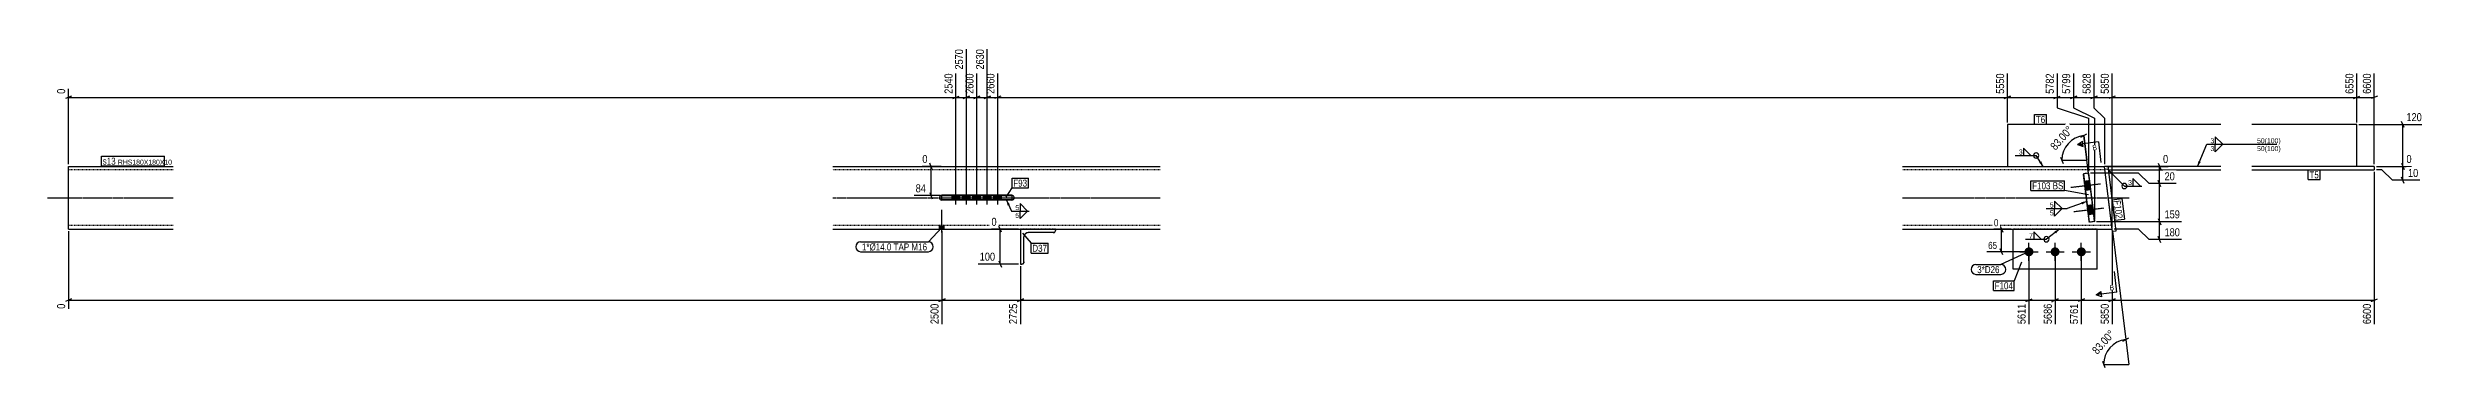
# Model space of a CAD drawing. Header units: millimetres. Extents: x 14 to 40214, y 9 to 1239.
# Drawn here: x 14 to 6815, y 14 to 932 of the extents above; entities that cross this region are included whole.
import ezdxf

# ---------------------------------------------------------------- set-up
doc = ezdxf.new("R2010")
doc.units = ezdxf.units.MM
doc.linetypes.add('DXK_LINE_DOT2', pattern=[3.9198, 1.9599, -1.9599])
doc.linetypes.add('DXK_LINE_DOT3', pattern=[5.9187, 2.979, -0.9799, 0.9799, -0.9799])
for name, color, linetype in [('MÅLSÆTNING', 7, 'Continuous'), ('STÅL', 7, 'Continuous'), ('TEKST', 7, 'Continuous')]:
    doc.layers.add(name, color=color, linetype=linetype)
doc.styles.add('Arial', font='ARIAL.TTF', dxfattribs={"height": 0.2})
doc.styles.add('Arial Narrow', font='ARIALN.TTF', dxfattribs={"height": 0.2})

msp = doc.modelspace()

# ---------------------------------------------------------------- hatches: boundary and pattern name
at = {"layer": 'STÅL', "linetype": 'Continuous'}
for points in [[(5862.4, 523.9), (5859.3, 549.7), (5844.4, 547.9), (5847.5, 522.1)], [(2625.4, 507.1), (2603.4, 507.1), (2603.4, 495.1), (2625.4, 495.1)], [(2625.4, 507.1), (2603.4, 507.1), (2603.4, 495.1), (2625.4, 495.1)], [(2655.4, 507.1), (2633.4, 507.1), (2633.4, 495.1), (2655.4, 495.1)], [(2655.4, 507.1), (2633.4, 507.1), (2633.4, 495.1), (2655.4, 495.1)], [(2685.4, 507.1), (2663.4, 507.1), (2663.4, 495.1), (2685.4, 495.1)], [(2685.4, 507.1), (2663.4, 507.1), (2663.4, 495.1), (2685.4, 495.1)], [(2715.4, 507.1), (2693.4, 507.1), (2693.4, 495.1), (2715.4, 495.1)], [(2715.4, 507.1), (2693.4, 507.1), (2693.4, 495.1), (2715.4, 495.1)], [(2745.4, 507.1), (2723.4, 507.1), (2723.4, 495.1), (2745.4, 495.1)], [(2745.4, 507.1), (2723.4, 507.1), (2723.4, 495.1), (2745.4, 495.1)], [(5871, 454.4), (5867.8, 480.2), (5852.9, 478.4), (5856.1, 452.6)], [(2581.4, 421.1), (2567.4, 421.1), (2567.4, 411.1), (2581.4, 411.1)], [(5685.9, 359.1, -1), (5685.9, 333.1, -1)], [(5760.9, 359.1, -1), (5760.9, 333.1, -1)], [(5835.9, 359.1, -1), (5835.9, 333.1, -1)]]:
    msp.add_hatch(color=96, dxfattribs=at).paths.add_polyline_path(points)
at = {"layer": 'TEKST', "linetype": 'Continuous'}
for points in [[(5921.1, 567.9), (5913.1, 581.1), (5926.4, 573.2)], [(5836, 488.9), (5851.4, 490.5), (5838.6, 481.8)], [(5759, 404.9), (5773.1, 411.1), (5763.6, 398.9)]]:
    msp.add_hatch(color=3, dxfattribs=at).paths.add_polyline_path(points)

# ---------------------------------------------------------------- linework, layer by layer
at = {"layer": 'MÅLSÆTNING', "color": 7, "linetype": 'Continuous'}
for p, q in [((2704.4, 513.1), (2704.4, 927.1)), ((2734.4, 513.1), (2734.4, 857.5)), ((2734.4, 513.1), (2734.4, 857.5)), ((5624.4, 717.1), (5624.4, 857.5)), ((5766.6, 857.5), (5766.6, 758.8)), ((5813.6, 857.5), (5813.6, 758.8)), ((5872, 857.5), (5872, 758.8)), ((5924.1, 417.1), (5924.1, 857.5)), ((5924.1, 417.1), (5924.1, 857.5)), ((6624.4, 717.1), (6624.4, 857.5)), ((6674.4, 597.1), (6674.4, 857.5)), ((83.4, 792.4), (65.4, 785.2)), ((74.4, 597.1), (74.4, 813.6)), ((2635.4, 785.2), (2653.4, 792.4)), ((2695.4, 785.2), (2713.4, 792.4)), ((2704.4, 788.8), (2734.4, 788.8)), ((2743.4, 792.4), (2725.4, 785.2)), ((2743.4, 792.4), (2725.4, 785.2)), ((2734.4, 788.8), (5624.4, 788.8)), ((5615.4, 785.2), (5633.4, 792.4)), ((5757.6, 785.2), (5775.6, 792.4)), ((5804.6, 785.2), (5822.6, 792.4)), ((5863, 785.2), (5881, 792.4)), ((5872, 788.8), (5924.1, 788.8)), ((5872, 758.8), (5902, 728.8)), ((5872, 758.8), (5902, 728.8)), ((5933.1, 792.4), (5915.1, 785.2)), ((5933.1, 792.4), (5915.1, 785.2)), ((6615.4, 785.2), (6633.4, 792.4)), ((6624.4, 788.8), (6674.4, 788.8)), ((6683.4, 792.4), (6665.4, 785.2)), ((5834.8, 675.2), (5851.8, 684.6)), ((5856.6, 728.8), (5856.6, 577.5)), ((5856.6, 728.8), (5856.6, 577.5)), ((5873.6, 728.8), (5873.6, 438.6)), ((5873.6, 728.8), (5873.6, 438.6)), ((5902, 728.8), (5902, 597.1)), ((5902, 728.8), (5902, 597.1)), ((6630.4, 711.1), (6810.5, 711.1)), ((6760, 702.1), (6752.8, 720.1)), ((6756.4, 591.1), (6756.4, 711.1)), ((5776.5, 617.4), (5783.7, 599.4)), ((5857.6, 563), (5843.3, 679.9)), ((5843.3, 679.9), (5852.1, 608.4)), ((2572.2, 591.1), (2518.4, 591.1)), ((2546.9, 582.1), (2539.7, 600.1)), ((2543.3, 507.1), (2543.3, 591.1)), ((5780.1, 608.4), (5852.1, 608.4)), ((5999.6, 571.5), (5862.6, 571.5)), ((5999.6, 571.5), (5862.6, 571.5)), ((6029.6, 541.5), (5999.6, 571.5)), ((6029.6, 541.5), (5999.6, 571.5)), ((6063.2, 532.5), (6056, 550.5)), ((6674.4, 575.1), (6674.4, 138.9)), ((6680.4, 591.1), (6781.2, 591.1)), ((6680.4, 591.1), (6781.2, 591.1)), ((6696.4, 581.1), (6680.4, 581.1)), ((6726.4, 551.1), (6696.4, 581.1)), ((6804.6, 551.1), (6726.4, 551.1)), ((6752.8, 600.1), (6760, 582.1)), ((6752.8, 600.1), (6760, 582.1)), ((6760, 542.1), (6752.8, 560.1)), ((6756.4, 551.1), (6756.4, 591.1)), ((2568.4, 507.1), (2495.1, 507.1)), ((2539.7, 516.1), (2546.9, 498.1)), ((6107.8, 541.5), (6029.6, 541.5)), ((2793.4, 411.1), (2716.4, 411.1)), ((2744.8, 402.1), (2737.6, 420.1)), ((2741.2, 311.1), (2741.2, 411.1)), ((5634.9, 411.1), (5585.7, 411.1)), ((5603.9, 420.1), (5611.1, 402.1)), ((5607.5, 346.1), (5607.5, 411.1)), ((5879.6, 432.6), (6122.4, 432.6)), ((5999.6, 411.1), (5930.1, 411.1)), ((6029.6, 381.1), (5999.6, 411.1)), ((6056, 441.6), (6063.2, 423.6)), ((6059.6, 381.1), (6059.6, 432.6)), ((74.4, 405.1), (74.4, 182.8)), ((2574.4, 405.1), (2574.4, 138.9)), ((2574.4, 405.1), (2574.4, 138.9)), ((5679.9, 346.1), (5565.3, 346.1)), ((5611.1, 337.1), (5603.9, 355.1)), ((5685.9, 340.1), (5685.9, 138.9)), ((5685.9, 340.1), (5685.9, 138.9)), ((5760.9, 340.1), (5760.9, 138.9)), ((5835.9, 340.1), (5835.9, 138.9)), ((5835.9, 340.1), (5835.9, 138.9)), ((5924.1, 405.1), (5924.1, 138.9)), ((6122.4, 381.1), (6029.6, 381.1)), ((6063.2, 372.1), (6056, 390.1)), ((2793.4, 311.1), (2678.4, 311.1)), ((2737.6, 320.1), (2744.8, 302.1)), ((2799.4, 305.1), (2799.4, 138.9)), ((83.4, 211.2), (65.4, 204)), ((74.4, 207.6), (2574.4, 207.6)), ((2583.4, 211.2), (2565.4, 204)), ((2565.4, 204), (2583.4, 211.2)), ((2574.4, 207.6), (2799.4, 207.6)), ((2790.4, 204), (2808.4, 211.2)), ((5676.9, 204), (5694.9, 211.2)), ((5685.9, 207.6), (5760.9, 207.6)), ((5769.9, 211.2), (5751.9, 204)), ((5844.9, 211.2), (5826.9, 204)), ((5844.9, 211.2), (5826.9, 204)), ((5835.9, 207.6), (5924.1, 207.6)), ((5915.1, 204), (5933.1, 211.2)), ((6665.4, 204), (6683.4, 211.2)), ((5954.5, 90.2), (5971.5, 99.5)), ((5963, 94.9), (5971.7, 23.4)), ((5896.1, 32.4), (5903.3, 14.4)), ((5899.7, 23.4), (5971.7, 23.4))]:
    msp.add_line(p, q, dxfattribs=at)
for centre in [(5852.1, 608.4), (5971.7, 23.4)]:
    msp.add_arc(centre, 72, 97, 180, dxfattribs=at)
at = {"layer": 'STÅL', "color": 2, "linetype": 'Continuous'}
for p, q in [((6234.9, 711.1), (5624.4, 711.1)), ((5624.4, 711.1), (5624.4, 591.1)), ((6624.4, 711.1), (6324.4, 711.1)), ((6624.4, 591.1), (6624.4, 711.1)), ((74.4, 411.1), (74.4, 591.1)), ((74.4, 591.1), (374.4, 591.1)), ((2262.4, 591.1), (3199.4, 591.1)), ((5324.4, 591.1), (5902, 591.1)), ((5856.6, 571.5), (5841.7, 569.7)), ((5841.7, 569.7), (5858.8, 430.7)), ((5856.6, 571.5), (5873.6, 432.6)), ((5913.1, 591.1), (5902, 591.1)), ((5923.3, 418.3), (5902, 591.1)), ((5903, 583.2), (5912.9, 584.4)), ((5912.9, 584.4), (5934.9, 405.4)), ((6234.9, 591.1), (5913.1, 591.1)), ((5913.1, 591.1), (5913.1, 582.9)), ((5913.3, 581.1), (6234.9, 581.1)), ((6674.4, 591.1), (6324.4, 591.1)), ((6324.4, 581.1), (6674.4, 581.1)), ((6674.4, 591.1), (6674.4, 581.1)), ((2574.4, 508.2), (2571.7, 507.6)), ((2571.7, 494.7), (2574.4, 494.2)), ((2774.4, 508.2), (2574.4, 508.2)), ((2574.4, 495.1), (2574.4, 507.1)), ((2574.4, 507.1), (2774.4, 507.1)), ((2774.4, 495.1), (2574.4, 495.1)), ((2774.4, 494.2), (2574.4, 494.2)), ((2624.4, 495.1), (2624.4, 507.1)), ((2724.4, 495.1), (2724.4, 507.1)), ((2777.1, 507.6), (2774.4, 508.2)), ((2774.4, 507.1), (2774.4, 495.1)), ((2774.4, 494.2), (2777.1, 494.7)), ((74.4, 411.1), (374.4, 411.1)), ((2262.4, 411.1), (3199.4, 411.1)), ((2799.4, 411.1), (2799.4, 311.1)), ((2899.4, 411.1), (2899.4, 407.1)), ((5324.4, 411.1), (5924.1, 411.1)), ((5640.9, 296.1), (5640.9, 411.1)), ((5873.6, 432.6), (5858.8, 430.7)), ((5880.9, 296.1), (5880.9, 411.1)), ((5925, 404.2), (5923.3, 418.3)), ((2810.3, 393.7), (2809.4, 389.1)), ((2809.4, 317.1), (2809.4, 389.1)), ((2821.4, 401.1), (2816.8, 400.2)), ((2893.4, 401.1), (2821.4, 401.1)), ((2895.7, 401.6), (2893.4, 401.1)), ((2899.4, 407.1), (2898.9, 404.9)), ((5934.9, 405.4), (5925, 404.2)), ((2799.4, 311.1), (2803.4, 311.1)), ((2805.7, 311.6), (2803.4, 311.1)), ((2809.4, 317.1), (2808.9, 314.9)), ((5880.9, 296.1), (5640.9, 296.1))]:
    msp.add_line(p, q, dxfattribs=at)
at = {"layer": 'STÅL', "color": 7, "linetype": 'DXK_LINE_DOT2'}
for p, q in [((374.4, 581.1), (74.4, 581.1)), ((3199.4, 581.1), (2262.4, 581.1)), ((5903.3, 581.1), (5324.4, 581.1)), ((5624.4, 591.1), (5902, 591.1)), ((5856.6, 571.5), (5841.7, 569.7)), ((5858.8, 430.7), (5841.7, 569.7)), ((5873.6, 432.6), (5856.6, 571.5)), ((5923.3, 418.3), (5903, 583.2)), ((6234.9, 591.1), (5913.1, 591.1)), ((5913.1, 581.1), (5913.1, 582.9)), ((5913.1, 581.1), (5913.3, 581.1)), ((6624.4, 591.1), (6324.4, 591.1)), ((2571.7, 507.6), (2574.4, 508.2)), ((2574.4, 494.2), (2571.7, 494.7)), ((2774.4, 508.2), (2777.1, 507.6)), ((2777.1, 494.7), (2774.4, 494.2)), ((374.4, 421.1), (74.4, 421.1)), ((3199.4, 421.1), (2262.4, 421.1)), ((2899.4, 411.1), (2799.4, 411.1)), ((5922.9, 421.1), (5324.4, 421.1)), ((5880.9, 411.1), (5640.9, 411.1)), ((5873.6, 432.6), (5858.8, 430.7)), ((5923.9, 413), (5923.3, 418.3)), ((5924.1, 411.1), (5923.9, 413)), ((2809.4, 389.1), (2810.3, 393.7)), ((2816.8, 400.2), (2821.4, 401.1)), ((2893.4, 401.1), (2895.7, 401.6)), ((2898.9, 404.9), (2899.4, 407.1)), ((2803.4, 311.1), (2805.7, 311.6)), ((2808.9, 314.9), (2809.4, 317.1))]:
    msp.add_line(p, q, dxfattribs=at)
at = {"layer": 'STÅL', "color": 96, "linetype": 'Continuous'}
for p, q in [((2614.4, 482.1), (2614.4, 555.1)), ((2614.4, 482.1), (2614.4, 555.1)), ((2644.4, 482.1), (2644.4, 555.1)), ((2644.4, 482.1), (2644.4, 555.1)), ((2674.4, 482.1), (2674.4, 555.1)), ((2674.4, 482.1), (2674.4, 555.1)), ((2704.4, 482.1), (2704.4, 555.1)), ((2704.4, 482.1), (2704.4, 555.1)), ((2734.4, 482.1), (2734.4, 555.1)), ((2734.4, 482.1), (2734.4, 555.1)), ((5859.3, 549.7), (5844.4, 547.9)), ((2603.4, 495.1), (2603.4, 507.1)), ((2603.4, 495.1), (2603.4, 507.1)), ((2625.4, 495.1), (2625.4, 507.1)), ((2625.4, 495.1), (2625.4, 507.1)), ((2633.4, 495.1), (2633.4, 507.1)), ((2633.4, 495.1), (2633.4, 507.1)), ((2655.4, 495.1), (2655.4, 507.1)), ((2655.4, 495.1), (2655.4, 507.1)), ((2663.4, 495.1), (2663.4, 507.1)), ((2663.4, 495.1), (2663.4, 507.1)), ((2685.4, 495.1), (2685.4, 507.1)), ((2685.4, 495.1), (2685.4, 507.1)), ((2693.4, 495.1), (2693.4, 507.1)), ((2693.4, 495.1), (2693.4, 507.1)), ((2715.4, 495.1), (2715.4, 507.1)), ((2715.4, 495.1), (2715.4, 507.1)), ((2723.4, 495.1), (2723.4, 507.1)), ((2723.4, 495.1), (2723.4, 507.1)), ((2745.4, 495.1), (2745.4, 507.1)), ((2745.4, 495.1), (2745.4, 507.1)), ((5890.6, 540.5), (5806.3, 530.1)), ((5862.4, 523.9), (5847.5, 522.1)), ((5867.8, 480.2), (5852.9, 478.4)), ((2567.4, 411.1), (2567.4, 421.1)), ((2574.4, 401.1), (2574.4, 466.1)), ((2581.4, 411.1), (2581.4, 421.1)), ((5899.2, 471), (5814.8, 460.6)), ((5871, 454.4), (5856.1, 452.6)), ((5659.9, 346.1), (5711.9, 346.1)), ((5685.9, 320.1), (5685.9, 372.1)), ((5734.9, 346.1), (5786.9, 346.1)), ((5760.9, 320.1), (5760.9, 372.1)), ((5809.9, 346.1), (5861.9, 346.1)), ((5835.9, 320.1), (5835.9, 372.1))]:
    msp.add_line(p, q, dxfattribs=at)
at = {"layer": 'STÅL', "color": 96, "linetype": 'DXK_LINE_DOT2'}
for p, q in [((5859.3, 549.7), (5844.4, 547.9)), ((5890.6, 540.5), (5806.3, 530.1)), ((5862.4, 523.9), (5847.5, 522.1)), ((5867.8, 480.2), (5852.9, 478.4)), ((5899.2, 471), (5814.8, 460.6)), ((5871, 454.4), (5856.1, 452.6))]:
    msp.add_line(p, q, dxfattribs=at)
at = {"layer": 'STÅL', "color": 7, "linetype": 'DXK_LINE_DOT3'}
for p, q in [((14.4, 501.1), (374.4, 501.1)), ((2262.4, 501.1), (3199.4, 501.1)), ((5324.4, 501.1), (5973.1, 501.1)), ((2849.4, 361.1), (2849.4, 361.1))]:
    msp.add_line(p, q, dxfattribs=at)
at = {"layer": 'STÅL', "color": 2, "linetype": 'Continuous'}
for centre, radius, start, end in [((2574.4, 501.2), 7, 112.5, 247.5), ((2774.4, 501.2), 7, 292.5, 67.5), ((2821.4, 389.1), 12, 112.5, 157.5), ((2893.4, 407.1), 6, 292.5, 337.5), ((2803.4, 317.1), 6, 292.5, 337.5)]:
    msp.add_arc(centre, radius, start, end, dxfattribs=at)
at = {"layer": 'STÅL', "color": 7, "linetype": 'DXK_LINE_DOT2'}
for centre, radius, start, end in [((2574.4, 501.2), 7, 112.5, 247.5), ((2774.4, 501.2), 7, 292.5, 67.5), ((2821.4, 389.1), 12, 112.5, 157.5), ((2893.4, 407.1), 6, 292.5, 337.5), ((2803.4, 317.1), 6, 292.5, 337.5)]:
    msp.add_arc(centre, radius, start, end, dxfattribs=at)
at = {"layer": 'TEKST', "color": 3, "linetype": 'Continuous'}
for p, q in [((5851.4, 490.5), (5795.6, 470)), ((5773.1, 411.1), (5736.1, 382.1))]:
    msp.add_line(p, q, dxfattribs=at)
msp.add_arc((5736.1, 382.1), 7.5, 270, 90, dxfattribs=at)

# ---------------------------------------------------------------- wipeouts: each hides what was drawn before it
at = {"color": 0}
for points in [[(6216.1, 656.2), (6216.1, 673.6), (6204.5, 673.6), (6204.5, 656.2)], [(2532.2, 350.1), (2532.2, 371.1), (2345.5, 371.1), (2345.5, 350.1)]]:
    msp.add_wipeout(points, dxfattribs=at).dxf.layer = 'TEKST'
at = {"color": 0, "linetype": 'Continuous'}
msp.add_wipeout([(6396.7, 656.2), (6396.7, 673.6), (6337.7, 673.6), (6337.7, 656.2)], dxfattribs=at).dxf.layer = 'TEKST'

# ---------------------------------------------------------------- next in the draw order: linework, layer by layer
at = {"layer": 'TEKST', "color": 3, "linetype": 'Continuous'}
for p, q in [((6240.6, 654.4), (6219.2, 675.8)), ((6219.2, 675.8), (6219.2, 654.4)), ((6219.2, 654.4), (6240.6, 654.4))]:
    msp.add_line(p, q, dxfattribs=at)

# ---------------------------------------------------------------- next in the draw order: wipeouts: each hides what was drawn before it
at = {"color": 0, "linetype": 'Continuous'}
for points, layer in [([(2729.6, 862.3), (2696, 862.3), (2696, 794.2), (2729.6, 794.2)], 'MÅLSÆTNING'), ([(5619.6, 862.3), (5586, 862.3), (5586, 794.2), (5619.6, 794.2)], 'MÅLSÆTNING'), ([(6669.6, 862.3), (6636, 862.3), (6636, 794.2), (6669.6, 794.2)], 'MÅLSÆTNING'), ([(6815.3, 715.9), (6815.3, 749.5), (6761.8, 749.5), (6761.8, 715.9)], 'MÅLSÆTNING'), ([(2537.9, 595.9), (2537.9, 629.5), (2513.6, 629.5), (2513.6, 595.9)], 'MÅLSÆTNING'), ([(6786, 595.9), (6786, 629.5), (6761.8, 629.5), (6761.8, 595.9)], 'MÅLSÆTNING'), ([(2533.5, 511.9), (2533.5, 545.5), (2494.6, 545.5), (2494.6, 511.9)], 'MÅLSÆTNING'), ([(2735.8, 415.9), (2735.8, 449.5), (2711.6, 449.5), (2711.6, 415.9)], 'MÅLSÆTNING'), ([(5602.7, 415.3), (5602.7, 444.7), (5581.5, 444.7), (5581.5, 415.3)], 'MÅLSÆTNING'), ([(6122.8, 437.4), (6122.8, 471), (6069.3, 471), (6069.3, 437.4)], 'MÅLSÆTNING'), ([(2731.4, 315.9), (2731.4, 349.5), (2678, 349.5), (2678, 315.9)], 'MÅLSÆTNING'), ([(5598.9, 350.3), (5598.9, 379.7), (5564.9, 379.7), (5564.9, 350.3)], 'MÅLSÆTNING'), ([(69.6, 202.2), (36, 202.2), (36, 178), (69.6, 178)], 'MÅLSÆTNING'), ([(2569.6, 202.2), (2536, 202.2), (2536, 134.1), (2569.6, 134.1)], 'MÅLSÆTNING'), ([(2794.6, 202.2), (2761, 202.2), (2761, 134.1), (2794.6, 134.1)], 'MÅLSÆTNING'), ([(5756.1, 202.2), (5722.5, 202.2), (5722.5, 134.1), (5756.1, 134.1)], 'MÅLSÆTNING'), ([(5919.3, 202.2), (5885.7, 202.2), (5885.7, 134.1), (5919.3, 134.1)], 'MÅLSÆTNING'), ([(5881.6, 638.2), (5879.8, 653.1), (5866.6, 651.5), (5868.4, 636.6)], 'TEKST'), ([(6396.7, 633.7), (6396.7, 651.1), (6337.7, 651.1), (6337.7, 633.7)], 'TEKST')]:
    msp.add_wipeout(points, dxfattribs=at).dxf.layer = layer
at = {"color": 0}
for points, layer in [([(5820.8, 694.9), (5795.7, 717.2), (5737.2, 651.1), (5762.4, 628.9)], 'MÅLSÆTNING'), ([(209.5, 595.9), (209.5, 616.9), (172.4, 616.9), (172.4, 595.9)], 'TEKST'), ([(5667.3, 623.9), (5667.3, 641.3), (5655.8, 641.3), (5655.8, 623.9)], 'TEKST'), ([(2818.4, 533), (2818.4, 554), (2778.7, 554), (2778.7, 533)], 'TEKST'), ([(5980.2, 536.5), (5980.2, 553.9), (5968.7, 553.9), (5968.7, 536.5)], 'TEKST'), ([(6515.6, 556.6), (6515.6, 577.6), (6488.8, 577.6), (6488.8, 556.6)], 'TEKST'), ([(2795, 464.7), (2795, 482.1), (2783.4, 482.1), (2783.4, 464.7)], 'TEKST'), ([(5756.3, 471.8), (5756.3, 489.2), (5744.7, 489.2), (5744.7, 471.8)], 'TEKST'), ([(2532.2, 350.1), (2532.2, 371.1), (2345.5, 371.1), (2345.5, 350.1)], 'TEKST'), ([(2875.4, 346.3), (2875.4, 367.3), (2833.2, 367.3), (2833.2, 346.3)], 'TEKST'), ([(5696.8, 383.9), (5696.8, 401.3), (5685.2, 401.3), (5685.2, 383.9)], 'TEKST')]:
    msp.add_wipeout(points, dxfattribs=at).dxf.layer = layer

# ---------------------------------------------------------------- next in the draw order: hatches: boundary and pattern name
at = {"layer": 'TEKST', "linetype": 'Continuous'}
for color, points in [(30, [(5840.2, 655.8), (5841.1, 648.3), (5825.3, 653.9)]), (3, [(5721.6, 605.8), (5726.6, 591.1), (5715.3, 601.7)])]:
    msp.add_hatch(color=color, dxfattribs=at).paths.add_polyline_path(points)

# ---------------------------------------------------------------- next in the draw order: linework, layer by layer
at = {"layer": 'MÅLSÆTNING', "color": 7, "linetype": 'Continuous'}
for p, q in [((2704.4, 513.1), (2704.4, 927.1)), ((2674.4, 513.1), (2674.4, 857.5)), ((5624.4, 717.1), (5624.4, 857.5)), ((6624.4, 717.1), (6624.4, 857.5)), ((2644.4, 788.8), (2674.4, 788.8)), ((2665.4, 785.2), (2683.4, 792.4)), ((2683.4, 792.4), (2665.4, 785.2)), ((2674.4, 788.8), (2704.4, 788.8)), ((2713.4, 792.4), (2695.4, 785.2)), ((5633.4, 792.4), (5615.4, 785.2)), ((5766.6, 758.8), (5856.6, 728.8)), ((5766.6, 758.8), (5856.6, 728.8)), ((5813.6, 758.8), (5873.6, 728.8)), ((5813.6, 758.8), (5873.6, 728.8)), ((5924.1, 788.8), (6624.4, 788.8)), ((6615.4, 785.2), (6633.4, 792.4)), ((5760.9, 340.1), (5760.9, 138.9)), ((5924.9, 405.2), (5963, 94.9)), ((2799.4, 305.1), (2799.4, 138.9)), ((2808.4, 211.2), (2790.4, 204)), ((2799.4, 207.6), (5685.9, 207.6)), ((5676.9, 204), (5694.9, 211.2)), ((5751.9, 204), (5769.9, 211.2)), ((5760.9, 207.6), (5835.9, 207.6)), ((5933.1, 211.2), (5915.1, 204)), ((5924.1, 207.6), (6674.4, 207.6))]:
    msp.add_line(p, q, dxfattribs=at)
at = {"layer": 'TEKST', "color": 3, "linetype": 'Continuous'}
for p, q in [((5646.5, 622.1), (5706.6, 622.1)), ((5691.8, 622.1), (5670.4, 643.5)), ((5670.4, 643.5), (5670.4, 622.1)), ((5670.4, 622.1), (5691.8, 622.1)), ((5726.6, 591.1), (5706.6, 622.1)), ((5913.1, 581.1), (5959.4, 534.7)), ((6004.8, 534.7), (5983.3, 556.2)), ((5983.3, 556.2), (5983.3, 534.7)), ((2819.5, 462.9), (2798.1, 484.3)), ((2798.1, 484.3), (2798.1, 462.9)), ((5780.8, 470), (5759.3, 491.5)), ((5759.3, 491.5), (5759.3, 470)), ((5959.4, 534.7), (6009, 534.7)), ((5983.3, 534.7), (6004.8, 534.7)), ((2798.1, 462.9), (2819.5, 462.9)), ((5759.3, 470), (5780.8, 470)), ((5675.9, 382.1), (5736.1, 382.1)), ((5721.3, 382.1), (5699.9, 403.6)), ((5699.9, 403.6), (5699.9, 382.1)), ((5699.9, 382.1), (5721.3, 382.1))]:
    msp.add_line(p, q, dxfattribs=at)
at = {"layer": 'TEKST', "color": 30, "linetype": 'Continuous'}
for p, q in [((5825.3, 653.9), (5839.3, 663.2)), ((5825.3, 653.9), (5841.1, 648.3)), ((5841.1, 648.3), (5839.3, 663.2))]:
    msp.add_line(p, q, dxfattribs=at)
at = {"layer": 'TEKST', "color": 7, "linetype": 'Continuous'}
for p, q in [((5884.9, 661.3), (5825.3, 653.9)), ((5884.9, 661.3), (5892.2, 601.7)), ((2574.4, 416.1), (2535.8, 374.7)), ((2341.9, 374.7), (2535.8, 374.7)), ((2341.9, 346.5), (2535.8, 346.5))]:
    msp.add_line(p, q, dxfattribs=at)
at = {"layer": 'TEKST', "color": 3, "linetype": 'Continuous'}
for centre, start, end in [((5706.6, 622.1), 90, 270), ((5706.6, 622.1), 270, 90), ((5959.4, 534.7), 90, 270), ((5959.4, 534.7), 270, 90), ((5736.1, 382.1), 90, 270)]:
    msp.add_arc(centre, 7.5, start, end, dxfattribs=at)
at = {"layer": 'TEKST', "color": 7, "linetype": 'Continuous'}
for centre, start, end in [((2341.9, 360.6), 90, 270), ((2535.8, 360.6), 270, 90)]:
    msp.add_arc(centre, 14.1, start, end, dxfattribs=at)

# ---------------------------------------------------------------- next in the draw order: texts
at = {"layer": 'MÅLSÆTNING', "color": 3, "linetype": 'Continuous', "style": 'Arial Narrow'}
for s, height, p in [('2660', 22.91, (2724.8, 799)), ('5550', 22.91, (5614.8, 799)), ('6600', 22.91, (6664.8, 799)), ('0', 22.9, (64.8, 182.8)), ('2500', 22.91, (2564.8, 138.9)), ('2725', 22.91, (2789.8, 138.9)), ('5686', 22.91, (5751.3, 138.9)), ('5850', 22.91, (5914.5, 138.9))]:
    msp.add_text(s, height=height, rotation=90.00021, dxfattribs=at).set_placement(p)
at = {"layer": 'MÅLSÆTNING', "color": 3, "style": 'Arial Narrow'}
msp.add_text('83.00°', height=22.91, rotation=48.50088, dxfattribs=at).set_placement((5762, 635.6))
at = {"layer": 'MÅLSÆTNING', "color": 3, "linetype": 'Continuous', "style": 'Arial Narrow'}
for s, height, p in [('120', 22.91, (6766.6, 720.7)), ('0', 22.9, (2518.4, 600.7)), ('84', 22.91, (2499.4, 516.7)), ('0', 22.9, (2716.4, 420.7)), ('0', 20, (5585.7, 419.5)), ('100', 22.91, (2682.8, 320.7)), ('65', 20.04, (5569.1, 354.5))]:
    msp.add_text(s, height=height, dxfattribs=at).set_placement(p)
at = {"layer": 'TEKST', "color": 3, "style": 'Arial Narrow'}
for s, height, p in [('3', 14.3, (5657, 625.1)), ('3', 14.3, (5969.9, 537.7)), ('1*Ø14.0 TAP M16', 20.043, (2345.5, 350.1)), ('7', 14.3, (5686.4, 385.1))]:
    msp.add_text(s, height=height, dxfattribs=at).set_placement(p)
at = {"layer": 'TEKST', "color": 3, "linetype": 'Continuous', "style": 'Arial'}
msp.add_text('B', height=14.3, rotation=7.00154, dxfattribs=at).set_placement((5868.4, 636.6))
at = {"layer": 'TEKST', "color": 3, "linetype": 'Continuous', "style": 'Arial Narrow'}
for p in [(6338.9, 657.4), (6338.9, 634.9)]:
    msp.add_text('50(100)', height=14.32, dxfattribs=at).set_placement(p)

# ---------------------------------------------------------------- next in the draw order: wipeouts: each hides what was drawn before it
at = {"color": 0, "linetype": 'Continuous'}
for points, layer in [([(6805, 555.9), (6805, 589.5), (6766.2, 589.5), (6766.2, 555.9)], 'MÅLSÆTNING'), ([(6122.8, 385.9), (6122.8, 419.5), (6069.3, 419.5), (6069.3, 385.9)], 'MÅLSÆTNING'), ([(6216.1, 633.7), (6216.1, 651.1), (6204.5, 651.1), (6204.5, 633.7)], 'TEKST')]:
    msp.add_wipeout(points, dxfattribs=at).dxf.layer = layer
at = {"color": 0}
for points in [[(209.5, 595.9), (209.5, 616.9), (172.4, 616.9), (172.4, 595.9)], [(2818.4, 533), (2818.4, 554), (2778.7, 554), (2778.7, 533)], [(6515.6, 556.6), (6515.6, 577.6), (6488.8, 577.6), (6488.8, 556.6)], [(2875.4, 346.3), (2875.4, 367.3), (2833.2, 367.3), (2833.2, 346.3)]]:
    msp.add_wipeout(points, dxfattribs=at).dxf.layer = 'TEKST'

# ---------------------------------------------------------------- next in the draw order: hatches: boundary and pattern name
at = {"layer": 'TEKST', "linetype": 'Continuous'}
msp.add_hatch(color=3, dxfattribs=at).paths.add_polyline_path([(6177.9, 603.5), (6168.6, 591.1), (6171, 606.4)])

# ---------------------------------------------------------------- next in the draw order: linework, layer by layer
at = {"layer": 'MÅLSÆTNING', "color": 7, "linetype": 'Continuous'}
for p, q in [((6059.6, 432.6), (6059.6, 541.5)), ((5879.6, 432.6), (6122.4, 432.6)), ((6056, 441.6), (6063.2, 423.6))]:
    msp.add_line(p, q, dxfattribs=at)
at = {"layer": 'TEKST', "color": 7, "linetype": 'Continuous'}
for p, q in [((168.8, 592.3), (168.8, 620.5)), ((2775.1, 557.6), (2822, 557.6)), ((2775.1, 529.4), (2775.1, 557.6)), ((2822, 529.4), (2822, 557.6)), ((6485.2, 581.2), (6519.2, 581.2)), ((6485.2, 553), (6485.2, 581.2)), ((6485.2, 553), (6519.2, 553)), ((6519.2, 553), (6519.2, 581.2)), ((2758.1, 502.5), (2775.1, 529.4)), ((2775.1, 529.4), (2822, 529.4)), ((2805, 399.3), (2829.6, 370.9)), ((2829.6, 370.9), (2879, 370.9)), ((2829.6, 342.7), (2829.6, 370.9)), ((2829.6, 342.7), (2879, 342.7)), ((2879, 342.7), (2879, 370.9))]:
    msp.add_line(p, q, dxfattribs=at)
at = {"layer": 'TEKST', "color": 3, "linetype": 'Continuous'}
for p, q in [((6168.6, 591.1), (6195.2, 654.4)), ((6195.2, 654.4), (6395.5, 654.4)), ((6219.2, 654.4), (6240.6, 654.4)), ((6240.6, 654.4), (6219.2, 633)), ((6219.2, 633), (6219.2, 654.4))]:
    msp.add_line(p, q, dxfattribs=at)

# ---------------------------------------------------------------- next in the draw order: texts
at = {"layer": 'MÅLSÆTNING', "color": 3, "linetype": 'Continuous', "style": 'Arial Narrow'}
for s, height, p in [('0', 22.9, (6766.6, 600.7)), ('10', 22.91, (6771, 560.7)), ('159', 22.91, (6074.1, 442.2)), ('180', 22.91, (6074.1, 390.7))]:
    msp.add_text(s, height=height, dxfattribs=at).set_placement(p)
at = {"layer": 'TEKST', "color": 3, "style": 'Arial Narrow'}
for s, height, p in [('3', 14.3, (6205.7, 657.4)), ('F93', 20.04, (2778.7, 533)), ('T5', 20.04, (6488.8, 556.6)), ('D37', 20.04, (2833.2, 346.3))]:
    msp.add_text(s, height=height, dxfattribs=at).set_placement(p)
at = {"layer": 'TEKST', "color": 3, "linetype": 'Continuous', "style": 'Arial Narrow'}
msp.add_text('3', height=14.3, dxfattribs=at).set_placement((6205.7, 634.9))

# ---------------------------------------------------------------- next in the draw order: wipeouts: each hides what was drawn before it
at = {"color": 0, "linetype": 'Continuous'}
for points, layer in [([(2699.6, 931.9), (2666, 931.9), (2666, 863.8), (2699.6, 863.8)], 'MÅLSÆTNING'), ([(5919.3, 862.3), (5885.7, 862.3), (5885.7, 794.2), (5919.3, 794.2)], 'MÅLSÆTNING'), ([(6619.6, 862.3), (6586, 862.3), (6586, 794.2), (6619.6, 794.2)], 'MÅLSÆTNING'), ([(5681.1, 202.2), (5647.5, 202.2), (5647.5, 134.1), (5681.1, 134.1)], 'MÅLSÆTNING'), ([(5831.1, 202.2), (5797.5, 202.2), (5797.5, 134.1), (5831.1, 134.1)], 'MÅLSÆTNING'), ([(6669.6, 202.2), (6636, 202.2), (6636, 134.1), (6669.6, 134.1)], 'MÅLSÆTNING'), ([(2795, 442.2), (2795, 459.6), (2783.4, 459.6), (2783.4, 442.2)], 'TEKST'), ([(5756.3, 449.3), (5756.3, 466.7), (5744.7, 466.7), (5744.7, 449.3)], 'TEKST')]:
    msp.add_wipeout(points, dxfattribs=at).dxf.layer = layer
at = {"color": 0}
for points in [[(5732.6, 715.3), (5732.6, 736.3), (5705.7, 736.3), (5705.7, 715.3)], [(345.5, 595.9), (345.5, 610.9), (215.8, 610.9), (215.8, 595.9)], [(5747.6, 525.3), (5747.6, 546.3), (5695.2, 546.3), (5695.2, 525.3)], [(5640.1, 238.8), (5640.1, 259.8), (5587.7, 259.8), (5587.7, 238.8)]]:
    msp.add_wipeout(points, dxfattribs=at).dxf.layer = 'TEKST'

# ---------------------------------------------------------------- next in the draw order: hatches: boundary and pattern name
at = {"layer": 'TEKST', "linetype": 'Continuous'}
msp.add_hatch(color=3, dxfattribs=at).paths.add_polyline_path([(2762.3, 479), (2759.2, 494.2), (2769, 482.2)])

# ---------------------------------------------------------------- next in the draw order: linework, layer by layer
at = {"layer": 'MÅLSÆTNING', "color": 7, "linetype": 'Continuous'}
for p, q in [((2644.4, 513.1), (2644.4, 927.1)), ((2674.4, 513.1), (2674.4, 857.5)), ((5872, 857.5), (5872, 758.8)), ((5813.6, 788.8), (5872, 788.8)), ((5881, 792.4), (5863, 785.2))]:
    msp.add_line(p, q, dxfattribs=at)
at = {"layer": 'TEKST', "color": 3, "linetype": 'Continuous'}
for p, q in [((2759.2, 494.2), (2774.1, 462.9)), ((2774.1, 462.9), (2823.8, 462.9)), ((2798.1, 462.9), (2819.5, 462.9)), ((2819.5, 462.9), (2798.1, 441.4)), ((2798.1, 441.4), (2798.1, 462.9)), ((5735.4, 470), (5795.6, 470)), ((5759.3, 470), (5780.8, 470)), ((5780.8, 470), (5759.3, 448.6)), ((5759.3, 448.6), (5759.3, 470))]:
    msp.add_line(p, q, dxfattribs=at)

# ---------------------------------------------------------------- next in the draw order: texts
at = {"layer": 'MÅLSÆTNING', "color": 3, "linetype": 'Continuous', "style": 'Arial Narrow'}
for s, p in [('2630', (2694.8, 868.6)), ('5850', (5914.5, 799)), ('6550', (6614.8, 799)), ('5611', (5676.3, 138.9)), ('5761', (5826.3, 138.9)), ('6600', (6664.8, 138.9))]:
    msp.add_text(s, height=22.91, rotation=90.00021, dxfattribs=at).set_placement(p)
at = {"layer": 'TEKST', "color": 3, "style": 'Arial Narrow'}
for p in [(2784.6, 465.9), (5745.9, 473)]:
    msp.add_text('5', height=14.3, dxfattribs=at).set_placement(p)
at = {"layer": 'TEKST', "color": 3, "linetype": 'Continuous', "style": 'Arial Narrow'}
for p in [(2784.6, 443.4), (5745.9, 450.5)]:
    msp.add_text('5', height=14.3, dxfattribs=at).set_placement(p)

# ---------------------------------------------------------------- next in the draw order: wipeouts: each hides what was drawn before it
at = {"color": 0, "linetype": 'Continuous'}
msp.add_wipeout([(6108.2, 546.3), (6108.2, 579.9), (6069.3, 579.9), (6069.3, 546.3)], dxfattribs=at).dxf.layer = 'MÅLSÆTNING'
at = {"color": 0}
for points in [[(5732.6, 715.3), (5732.6, 736.3), (5705.7, 736.3), (5705.7, 715.3)], [(345.5, 595.9), (345.5, 610.9), (215.8, 610.9), (215.8, 595.9)], [(5747.6, 525.3), (5747.6, 546.3), (5695.2, 546.3), (5695.2, 525.3)], [(5934.7, 440.5), (5955.5, 443), (5949.1, 495.1), (5928.3, 492.5)], [(5640.1, 238.8), (5640.1, 259.8), (5587.7, 259.8), (5587.7, 238.8)]]:
    msp.add_wipeout(points, dxfattribs=at).dxf.layer = 'TEKST'

# ---------------------------------------------------------------- next in the draw order: linework, layer by layer
at = {"layer": 'MÅLSÆTNING', "color": 7, "linetype": 'Continuous'}
for p, q in [((5908, 591.1), (6084.4, 591.1)), ((6056, 600.1), (6063.2, 582.1)), ((6063.2, 532.5), (6056, 550.5)), ((6059.6, 541.5), (6059.6, 591.1)), ((6107.8, 541.5), (6029.6, 541.5))]:
    msp.add_line(p, q, dxfattribs=at)
at = {"layer": 'TEKST', "color": 7, "linetype": 'Continuous'}
for p, q in [((5702.1, 739.9), (5736.2, 739.9)), ((5702.1, 711.7), (5702.1, 739.9)), ((5702.1, 711.7), (5736.2, 711.7)), ((5736.2, 711.7), (5736.2, 739.9)), ((168.8, 620.5), (349.1, 620.5)), ((349.1, 592.3), (349.1, 620.5)), ((168.8, 592.3), (349.1, 592.3)), ((5691.6, 521.7), (5691.6, 549.9)), ((5664.5, 316.3), (5643.7, 263.4)), ((5584.1, 263.4), (5643.7, 263.4)), ((5584.1, 235.2), (5584.1, 263.4)), ((5584.1, 235.2), (5643.7, 235.2)), ((5643.7, 235.2), (5643.7, 263.4))]:
    msp.add_line(p, q, dxfattribs=at)

# ---------------------------------------------------------------- next in the draw order: texts
at = {"layer": 'MÅLSÆTNING', "color": 3, "linetype": 'Continuous', "style": 'Arial Narrow'}
msp.add_text('20', height=22.91, dxfattribs=at).set_placement((6074.1, 551.1))
at = {"layer": 'TEKST', "color": 3, "style": 'Arial Narrow'}
for s, height, p in [('T6', 20.04, (5705.7, 715.3)), ('s13', 20.04, (172.4, 595.9)), ('RHS180X180X10', 14.316, (215.8, 595.9)), ('F104', 20.04, (5587.7, 238.8))]:
    msp.add_text(s, height=height, dxfattribs=at).set_placement(p)

# ---------------------------------------------------------------- next in the draw order: wipeouts: each hides what was drawn before it
at = {"color": 0, "linetype": 'Continuous'}
for points in [[(2669.6, 862.3), (2636, 862.3), (2636, 794.2), (2669.6, 794.2)], [(5867.2, 862.3), (5833.6, 862.3), (5833.6, 794.2), (5867.2, 794.2)]]:
    msp.add_wipeout(points, dxfattribs=at).dxf.layer = 'MÅLSÆTNING'
at = {"color": 0}
for points, layer in [([(5940.5, 109.9), (5915.4, 132.2), (5856.9, 66.1), (5882.1, 43.8)], 'MÅLSÆTNING'), ([(5784.6, 525.3), (5784.6, 546.3), (5753.9, 546.3), (5753.9, 525.3)], 'TEKST'), ([(5934.7, 440.5), (5955.5, 443), (5949.1, 495.1), (5928.3, 492.5)], 'TEKST')]:
    msp.add_wipeout(points, dxfattribs=at).dxf.layer = layer

# ---------------------------------------------------------------- next in the draw order: linework, layer by layer
at = {"layer": 'MÅLSÆTNING', "color": 7, "linetype": 'Continuous'}
for p, q in [((2644.4, 513.1), (2644.4, 927.1)), ((2614.4, 513.1), (2614.4, 857.5)), ((5813.6, 857.5), (5813.6, 758.8)), ((74.4, 788.8), (2614.4, 788.8)), ((2605.4, 785.2), (2623.4, 792.4)), ((2605.4, 785.2), (2623.4, 792.4)), ((2614.4, 788.8), (2644.4, 788.8)), ((2653.4, 792.4), (2635.4, 785.2)), ((5766.6, 788.8), (5813.6, 788.8)), ((5822.6, 792.4), (5804.6, 785.2)), ((5924.1, 405.1), (5924.1, 138.9))]:
    msp.add_line(p, q, dxfattribs=at)
at = {"layer": 'TEKST', "color": 7, "linetype": 'Continuous'}
for p, q in [((5924.3, 495.6), (5952.3, 499.1)), ((5924.3, 495.6), (5931.5, 436.5)), ((5952.3, 499.1), (5959.5, 439.9)), ((5931.5, 436.5), (5959.5, 439.9))]:
    msp.add_line(p, q, dxfattribs=at)

# ---------------------------------------------------------------- next in the draw order: texts
at = {"layer": 'MÅLSÆTNING', "color": 3, "linetype": 'Continuous', "style": 'Arial Narrow'}
for s, p in [('2600', (2664.8, 799)), ('5828', (5862.4, 799))]:
    msp.add_text(s, height=22.91, rotation=90.00021, dxfattribs=at).set_placement(p)
at = {"layer": 'MÅLSÆTNING', "color": 3, "style": 'Arial Narrow'}
msp.add_text('83.00°', height=22.91, rotation=48.50088, dxfattribs=at).set_placement((5881.7, 50.6))
at = {"layer": 'TEKST', "color": 3, "style": 'Arial Narrow'}
msp.add_text('F102', height=20.04, rotation=-82.99867, dxfattribs=at).set_placement((5928.3, 492.5))

# ---------------------------------------------------------------- next in the draw order: wipeouts: each hides what was drawn before it
at = {"color": 0, "linetype": 'Continuous'}
msp.add_wipeout([(6089.2, 595.9), (6089.2, 629.5), (6065, 629.5), (6065, 595.9)], dxfattribs=at).dxf.layer = 'MÅLSÆTNING'
at = {"color": 0}
for points in [[(5784.6, 525.3), (5784.6, 546.3), (5753.9, 546.3), (5753.9, 525.3)], [(5601.9, 285.1), (5601.9, 306.1), (5537.9, 306.1), (5537.9, 285.1)]]:
    msp.add_wipeout(points, dxfattribs=at).dxf.layer = 'TEKST'

# ---------------------------------------------------------------- next in the draw order: linework, layer by layer
at = {"layer": 'TEKST', "color": 7, "linetype": 'Continuous'}
for p, q in [((5691.6, 549.9), (5788.2, 549.9)), ((5788.2, 521.7), (5788.2, 549.9)), ((5691.6, 521.7), (5788.2, 521.7)), ((5856.4, 509), (5788.2, 521.7))]:
    msp.add_line(p, q, dxfattribs=at)

# ---------------------------------------------------------------- next in the draw order: texts
at = {"layer": 'MÅLSÆTNING', "color": 3, "linetype": 'Continuous', "style": 'Arial Narrow'}
msp.add_text('0', height=22.9, dxfattribs=at).set_placement((6069.8, 600.7))
at = {"layer": 'TEKST', "color": 3, "style": 'Arial Narrow'}
for s, p in [('F103', (5695.2, 525.3)), ('BS', (5753.9, 525.3))]:
    msp.add_text(s, height=20.04, dxfattribs=at).set_placement(p)

# ---------------------------------------------------------------- next in the draw order: wipeouts: each hides what was drawn before it
at = {"color": 0, "linetype": 'Continuous'}
for points, layer in [([(2639.6, 931.9), (2606, 931.9), (2606, 863.8), (2639.6, 863.8)], 'MÅLSÆTNING'), ([(69.6, 818.4), (36, 818.4), (36, 794.2), (69.6, 794.2)], 'MÅLSÆTNING'), ([(5808.8, 862.3), (5775.2, 862.3), (5775.2, 794.2), (5808.8, 794.2)], 'MÅLSÆTNING'), ([(5930.9, 236.9), (5929.1, 251.8), (5915.9, 250.2), (5917.7, 235.3)], 'TEKST')]:
    msp.add_wipeout(points, dxfattribs=at).dxf.layer = layer
at = {"color": 0}
msp.add_wipeout([(5601.9, 285.1), (5601.9, 306.1), (5537.9, 306.1), (5537.9, 285.1)], dxfattribs=at).dxf.layer = 'TEKST'

# ---------------------------------------------------------------- next in the draw order: hatches: boundary and pattern name
at = {"layer": 'TEKST', "linetype": 'Continuous'}
msp.add_hatch(color=30, dxfattribs=at).paths.add_polyline_path([(5892.2, 232.2), (5893.1, 224.7), (5878.2, 222.9)])

# ---------------------------------------------------------------- next in the draw order: linework, layer by layer
at = {"layer": 'MÅLSÆTNING', "color": 7, "linetype": 'Continuous'}
for p, q in [((2614.4, 513.1), (2614.4, 857.5)), ((5766.6, 857.5), (5766.6, 758.8)), ((5624.4, 788.8), (5766.6, 788.8)), ((5757.6, 785.2), (5775.6, 792.4))]:
    msp.add_line(p, q, dxfattribs=at)
at = {"layer": 'TEKST', "color": 7, "linetype": 'Continuous'}
for p, q in [((5687, 346.6), (5605.5, 309.7)), ((5534.3, 309.7), (5605.5, 309.7)), ((5534.3, 281.5), (5605.5, 281.5)), ((5937.8, 230.2), (5930.5, 289.8)), ((5937.8, 230.2), (5878.2, 222.9))]:
    msp.add_line(p, q, dxfattribs=at)
at = {"layer": 'TEKST', "color": 30, "linetype": 'Continuous'}
for p, q in [((5878.2, 222.9), (5892.2, 232.2)), ((5894, 217.3), (5878.2, 222.9)), ((5892.2, 232.2), (5894, 217.3))]:
    msp.add_line(p, q, dxfattribs=at)
at = {"layer": 'TEKST', "color": 7, "linetype": 'Continuous'}
for centre, start, end in [((5534.3, 295.6), 90, 270), ((5605.5, 295.6), 270, 90)]:
    msp.add_arc(centre, 14.1, start, end, dxfattribs=at)

# ---------------------------------------------------------------- next in the draw order: texts
at = {"layer": 'MÅLSÆTNING', "color": 3, "linetype": 'Continuous', "style": 'Arial Narrow'}
for s, height, p in [('2570', 22.91, (2634.8, 868.6)), ('5799', 22.91, (5804, 799)), ('0', 22.9, (64.8, 799))]:
    msp.add_text(s, height=height, rotation=90.00021, dxfattribs=at).set_placement(p)
at = {"layer": 'TEKST', "color": 3, "style": 'Arial Narrow'}
msp.add_text('3*D26', height=20.04, dxfattribs=at).set_placement((5537.9, 285.1))
at = {"layer": 'TEKST', "color": 3, "linetype": 'Continuous', "style": 'Arial'}
msp.add_text('B', height=14.3, rotation=7.00154, dxfattribs=at).set_placement((5917.7, 235.3))

# ---------------------------------------------------------------- next in the draw order: wipeouts: each hides what was drawn before it
at = {"color": 0, "linetype": 'Continuous'}
for points in [[(2609.6, 862.3), (2576, 862.3), (2576, 794.2), (2609.6, 794.2)], [(5761.8, 862.3), (5728.2, 862.3), (5728.2, 794.2), (5761.8, 794.2)]]:
    msp.add_wipeout(points, dxfattribs=at).dxf.layer = 'MÅLSÆTNING'

# ---------------------------------------------------------------- next in the draw order: texts
at = {"layer": 'MÅLSÆTNING', "color": 3, "linetype": 'Continuous', "style": 'Arial Narrow'}
for s, p in [('2540', (2604.8, 799)), ('5782', (5757, 799))]:
    msp.add_text(s, height=22.91, rotation=90.00021, dxfattribs=at).set_placement(p)

doc.saveas('drawing.dxf')
